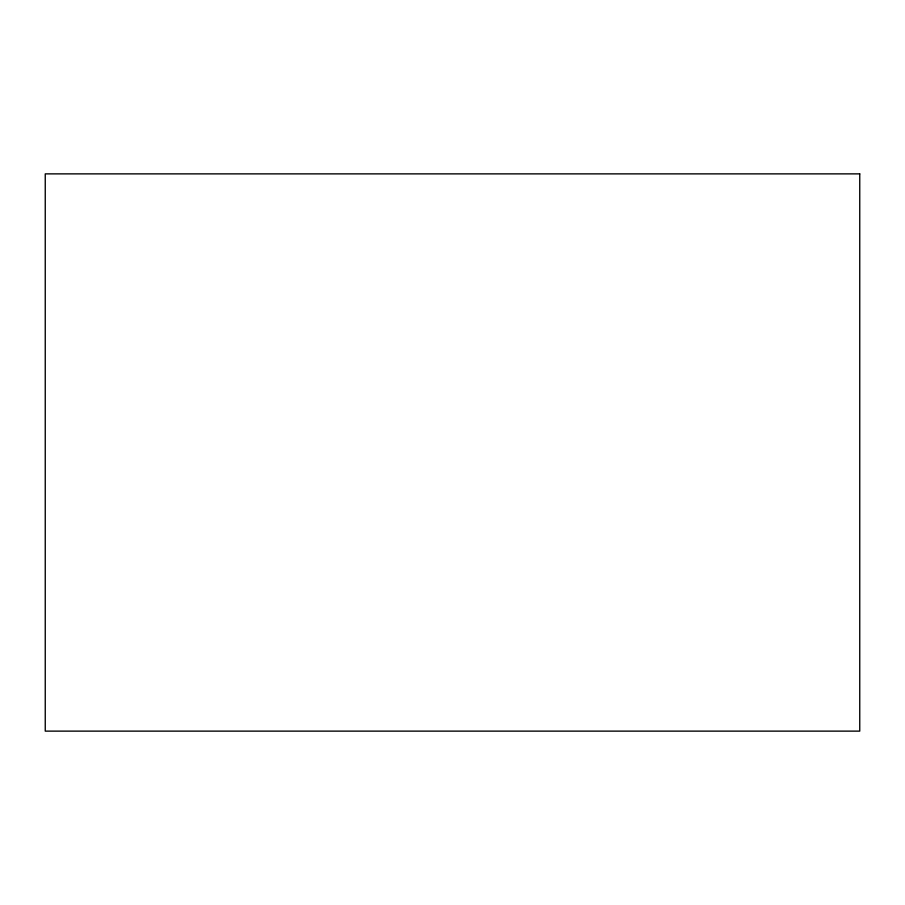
<?xml version="1.0" encoding="UTF-8"?>
<svg xmlns="http://www.w3.org/2000/svg" width="905" height="905" viewBox="0 0 905 905"><rect width="100%" height="100%" fill="white"/><g stroke="black" fill="none" stroke-linecap="round" stroke-linejoin="round"><path stroke-width="1.36" d="M859.75 173.873L45.25 173.873L45.25 731.127L859.75 731.127L859.75 173.873"/></g></svg>
